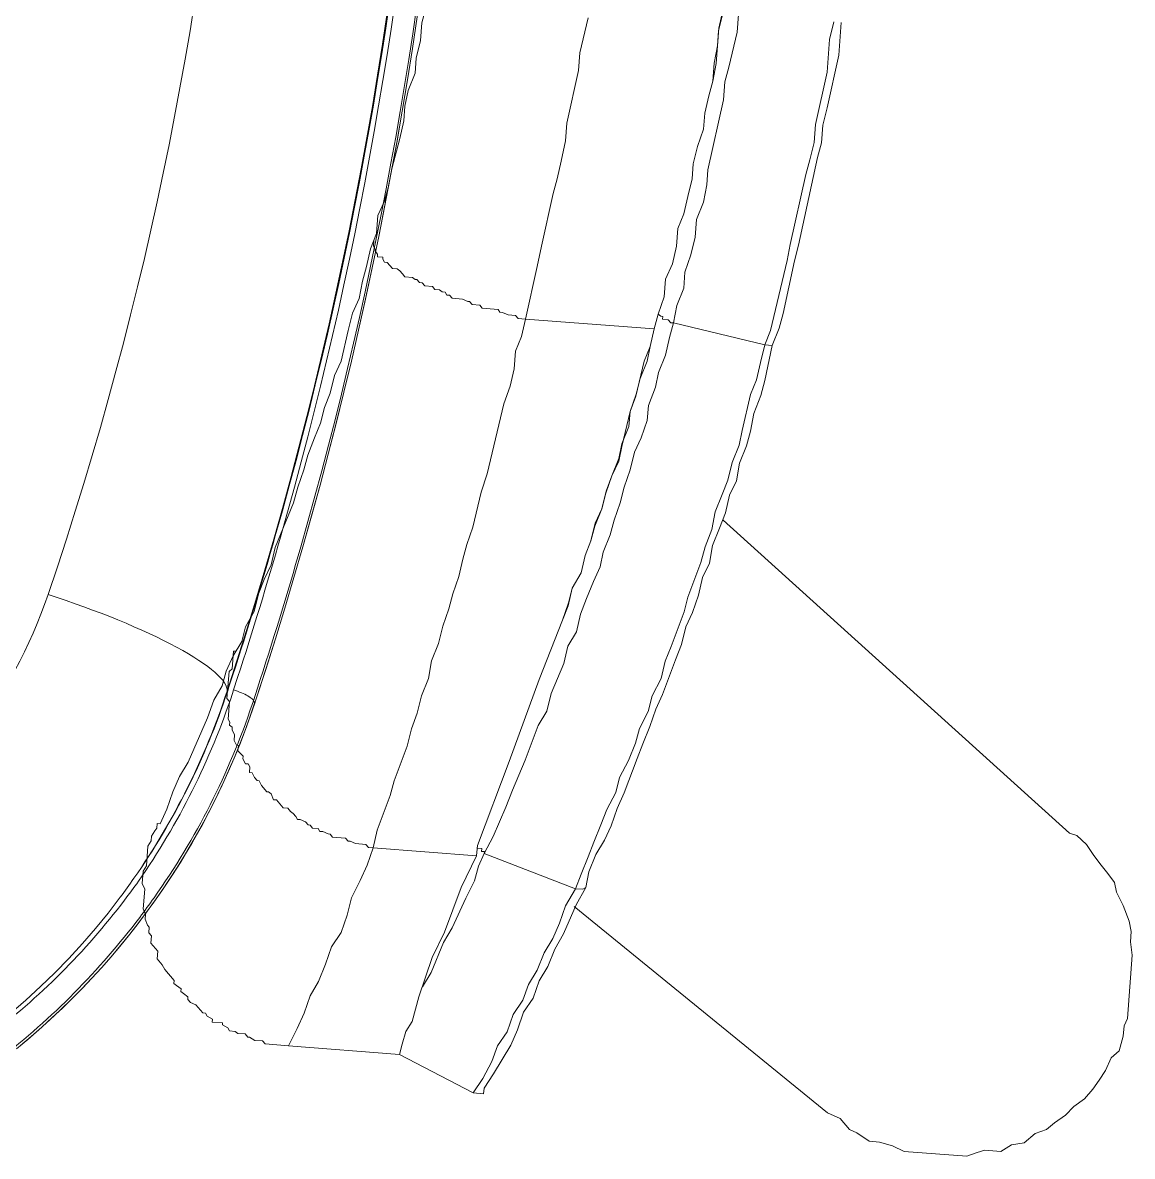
# Model space of a CAD drawing. Header units: metres. Extents: x 2999 to 3109, y 1752 to 1796.
# Drawn here: x 3012.6204 to 3012.7655, y 1760.8057 to 1760.9539 of the extents above; entities that cross this region are included whole.
import ezdxf

# ---------------------------------------------------------------- set-up
doc = ezdxf.new("R2010")
doc.units = ezdxf.units.M
doc.layers.add('PAREDES', color=7, linetype='Continuous')

msp = doc.modelspace()

# ---------------------------------------------------------------- linework, layer by layer
at = {"layer": 'PAREDES', "color": 253, "lineweight": 0}
for p, q in [((3012.672612629372, 1760.953838538259), (3012.673129037231, 1760.955761230046)), ((3012.693284355424, 1760.949912181401), (3012.694373649264, 1760.954489164043)), ((3012.711416055124, 1760.952805541663), (3012.711960702044, 1760.955094032984)), ((3012.711444294185, 1760.953171341197), (3012.711988941105, 1760.955459832518)), ((3012.713854718684, 1760.952617281256), (3012.71403356607, 1760.954934011638)), ((3012.672433781986, 1760.951521807877), (3012.672612629372, 1760.953838538259)), ((3012.711086599412, 1760.948537880432), (3012.711444294185, 1760.953171341197)), ((3012.711265446798, 1760.950854610815), (3012.711416055124, 1760.952805541663)), ((3012.712765424843, 1760.948040298614), (3012.713854718684, 1760.952617281256)), ((3012.725926103306, 1760.951685392243), (3012.726470750226, 1760.953973883564)), ((3012.727116759938, 1760.949630918172), (3012.72744621565, 1760.953898579402)), ((3012.671889135065, 1760.949233316556), (3012.672433781986, 1760.951521807877)), ((3012.725596647594, 1760.947417731013), (3012.725926103306, 1760.951685392243)), ((3012.693105508038, 1760.947595451019), (3012.693284355424, 1760.949912181401)), ((3012.710842733056, 1760.948556706473), (3012.711265446798, 1760.950854610815)), ((3012.67173852674, 1760.947282385708), (3012.671889135065, 1760.949233316556)), ((3012.71066388567, 1760.946239976091), (3012.710842733056, 1760.948556706473)), ((3012.71066388567, 1760.946239976091), (3012.711086599412, 1760.948537880432)), ((3012.725604752356, 1760.942756031188), (3012.727116759938, 1760.949630918172)), ((3012.670828080285, 1760.945022133448), (3012.67173852674, 1760.947282385708)), ((3012.691593500455, 1760.940720564035), (3012.693105508038, 1760.947595451019)), ((3012.712249016984, 1760.946117606827), (3012.712765424843, 1760.948040298614)), ((3012.724084640011, 1760.94054284403), (3012.725596647594, 1760.947417731013)), ((3012.710147477811, 1760.944317284304), (3012.71066388567, 1760.946239976091)), ((3012.710147477811, 1760.944317284304), (3012.71066388567, 1760.946239976091)), ((3012.712070169598, 1760.943800876445), (3012.712249016984, 1760.946117606827)), ((3012.670424192584, 1760.942968095462), (3012.670828080285, 1760.945022133448)), ((3012.70960283089, 1760.942028792983), (3012.710147477811, 1760.944317284304)), ((3012.70960283089, 1760.942028792983), (3012.710147477811, 1760.944317284304)), ((3012.710013515094, 1760.93463749814), (3012.712070169598, 1760.943800876445)), ((3012.670273584259, 1760.941017164614), (3012.670424192584, 1760.942968095462)), ((3012.725060105436, 1760.940467539867), (3012.725604752356, 1760.942756031188)), ((3012.669728937338, 1760.938728673293), (3012.670273584259, 1760.941017164614)), ((3012.709442809545, 1760.939955928957), (3012.70960283089, 1760.942028792983)), ((3012.709442809545, 1760.939955928957), (3012.70960283089, 1760.942028792983)), ((3012.691414653068, 1760.938403833653), (3012.691593500455, 1760.940720564035)), ((3012.708654296268, 1760.937686263677), (3012.709442809545, 1760.939955928957)), ((3012.708654296268, 1760.937686263677), (3012.709442809545, 1760.939955928957)), ((3012.723905792625, 1760.938226113648), (3012.724084640011, 1760.94054284403)), ((3012.724881258049, 1760.938150809485), (3012.725060105436, 1760.940467539867)), ((3012.6686867086, 1760.934761356541), (3012.669728937338, 1760.938728673293)), ((3012.690841767087, 1760.935749542798), (3012.691414653068, 1760.938403833653)), ((3012.723361145705, 1760.935937622327), (3012.723905792625, 1760.938226113648)), ((3012.72436485019, 1760.936228117698), (3012.724881258049, 1760.938150809485)), ((3012.708109649348, 1760.935397772356), (3012.708654296268, 1760.937686263677)), ((3012.708109649348, 1760.935397772356), (3012.708654296268, 1760.937686263677)), ((3012.690297120167, 1760.933461051477), (3012.690841767087, 1760.935749542798)), ((3012.707959041023, 1760.933446841507), (3012.708109649348, 1760.935397772356)), ((3012.707959041023, 1760.933446841507), (3012.708109649348, 1760.935397772356)), ((3012.721885481945, 1760.924766835052), (3012.72436485019, 1760.936228117698)), ((3012.722844737846, 1760.93401493054), (3012.723361145705, 1760.935937622327)), ((3012.668263994858, 1760.9324634522), (3012.6686867086, 1760.934761356541)), ((3012.689780712308, 1760.93153835969), (3012.690297120167, 1760.933461051477)), ((3012.707414394103, 1760.931158350186), (3012.707959041023, 1760.933446841507)), ((3012.707414394103, 1760.931158350186), (3012.707959041023, 1760.933446841507)), ((3012.709862906769, 1760.932686567292), (3012.710013515094, 1760.93463749814)), ((3012.720788083343, 1760.924851552235), (3012.722844737846, 1760.93401493054)), ((3012.667747586998, 1760.930540760412), (3012.668263994858, 1760.9324634522)), ((3012.709440193027, 1760.930388662951), (3012.709862906769, 1760.932686567292)), ((3012.666865379605, 1760.928646307686), (3012.667747586998, 1760.930540760412)), ((3012.688268704725, 1760.924663472706), (3012.689780712308, 1760.93153835969)), ((3012.706869747182, 1760.928869858865), (3012.707414394103, 1760.931158350186)), ((3012.706869747182, 1760.928869858865), (3012.707414394103, 1760.931158350186)), ((3012.708529746573, 1760.928128410691), (3012.709440193027, 1760.930388662951)), ((3012.666686532219, 1760.926329577304), (3012.666865379605, 1760.928646307686)), ((3012.706109472967, 1760.926965993119), (3012.706869747182, 1760.928869858865)), ((3012.706109472967, 1760.926965993119), (3012.706869747182, 1760.928869858865)), ((3012.708350899186, 1760.925811680309), (3012.708529746573, 1760.928128410691)), ((3012.665916844983, 1760.92430377838), (3012.666686532219, 1760.926329577304)), ((3012.705930625581, 1760.924649262737), (3012.706109472967, 1760.926965993119)), ((3012.705930625581, 1760.924649262737), (3012.706109472967, 1760.926965993119)), ((3012.6663673617, 1760.925372937921), (3012.666310883578, 1760.924641338853)), ((3012.666310883578, 1760.924641338853), (3012.666526510873, 1760.924256713279)), ((3012.687695818744, 1760.922009181851), (3012.688268704725, 1760.924663472706)), ((3012.705385978661, 1760.922360771416), (3012.705930625581, 1760.924649262737)), ((3012.705385978661, 1760.922360771416), (3012.705930625581, 1760.924649262737)), ((3012.707806252266, 1760.923523188988), (3012.708350899186, 1760.925811680309)), ((3012.720384195641, 1760.92279751425), (3012.720788083343, 1760.924851552235)), ((3012.721359661065, 1760.922722210087), (3012.721885481945, 1760.924766835052)), ((3012.665372198063, 1760.922015287059), (3012.665916844983, 1760.92430377838)), ((3012.666526510873, 1760.924256713279), (3012.666507684833, 1760.924012846923)), ((3012.666507684833, 1760.924012846923), (3012.666845245305, 1760.923618808327)), ((3012.666845245305, 1760.923618808327), (3012.666817006244, 1760.923253008793)), ((3012.666817006244, 1760.923253008793), (3012.667548605312, 1760.923196530671)), ((3012.667548605312, 1760.923196530671), (3012.667529779272, 1760.922952664316)), ((3012.70701773899, 1760.921253523707), (3012.707806252266, 1760.923523188988)), ((3012.664855790204, 1760.920092595272), (3012.665372198063, 1760.922015287059)), ((3012.667529779272, 1760.922952664316), (3012.667745406567, 1760.922568038741)), ((3012.667745406567, 1760.922568038741), (3012.668111206101, 1760.92253979968)), ((3012.668111206101, 1760.92253979968), (3012.668448766574, 1760.922145761085)), ((3012.668448766574, 1760.922145761085), (3012.668786327047, 1760.92175172249)), ((3012.668786327047, 1760.92175172249), (3012.669395992937, 1760.921704657388)), ((3012.669395992937, 1760.921704657388), (3012.66974296643, 1760.921432551971)), ((3012.686183811161, 1760.915134294868), (3012.687695818744, 1760.922009181851)), ((3012.704494358247, 1760.920344385512), (3012.705385978661, 1760.922360771416)), ((3012.704494358247, 1760.920344385512), (3012.705385978661, 1760.922360771416)), ((3012.71820560796, 1760.913643548966), (3012.720384195641, 1760.92279751425)), ((3012.719847653482, 1760.915847323104), (3012.721359661065, 1760.922722210087)), ((3012.664433076462, 1760.917794690931), (3012.664855790204, 1760.920092595272)), ((3012.66974296643, 1760.921432551971), (3012.670080526903, 1760.921038513376)), ((3012.670080526903, 1760.921038513376), (3012.670418087376, 1760.920644474781)), ((3012.670418087376, 1760.920644474781), (3012.6713935528, 1760.920569170619)), ((3012.6713935528, 1760.920569170619), (3012.671740526294, 1760.920297065202)), ((3012.671740526294, 1760.920297065202), (3012.671984392649, 1760.920278239161)), ((3012.671984392649, 1760.920278239161), (3012.672321953123, 1760.919884200566)), ((3012.704315510861, 1760.91802765513), (3012.704494358247, 1760.920344385512)), ((3012.704315510861, 1760.91802765513), (3012.704494358247, 1760.920344385512)), ((3012.706857717645, 1760.919180659681), (3012.70701773899, 1760.921253523707)), ((3012.672321953123, 1760.919884200566), (3012.672687752657, 1760.919855961505)), ((3012.672687752657, 1760.919855961505), (3012.67302531313, 1760.91946192291)), ((3012.67302531313, 1760.91946192291), (3012.674000778554, 1760.919386618747)), ((3012.674000778554, 1760.919386618747), (3012.674338339027, 1760.918992580152)), ((3012.674338339027, 1760.918992580152), (3012.674948004917, 1760.918945515051)), ((3012.674948004917, 1760.918945515051), (3012.67529497841, 1760.918673409634)), ((3012.67529497841, 1760.918673409634), (3012.675660777944, 1760.918645170573)), ((3012.675660777944, 1760.918645170573), (3012.675876405239, 1760.918260544998)), ((3012.70594727119, 1760.916920407421), (3012.706857717645, 1760.919180659681)), ((3012.663550869068, 1760.915900238205), (3012.664433076462, 1760.917794690931)), ((3012.675876405239, 1760.918260544998), (3012.676242204773, 1760.918232305937)), ((3012.676242204773, 1760.918232305937), (3012.676579765246, 1760.917838267342)), ((3012.676579765246, 1760.917838267342), (3012.677921030204, 1760.917734724118)), ((3012.677921030204, 1760.917734724118), (3012.678633803232, 1760.917434379641)), ((3012.678633803232, 1760.917434379641), (3012.678877669588, 1760.9174155536)), ((3012.678877669588, 1760.9174155536), (3012.67921523006, 1760.917021515005)), ((3012.703526997585, 1760.915757989849), (3012.704315510861, 1760.91802765513)), ((3012.703526997585, 1760.915757989849), (3012.704315510861, 1760.91802765513)), ((3012.663006222148, 1760.913611746884), (3012.663550869068, 1760.915900238205)), ((3012.67921523006, 1760.917021515005), (3012.680190695485, 1760.916946210842)), ((3012.680190695485, 1760.916946210842), (3012.680528255958, 1760.916552172247)), ((3012.680528255958, 1760.916552172247), (3012.682601119984, 1760.916392150902)), ((3012.682601119984, 1760.916392150902), (3012.682816747279, 1760.916007525327)), ((3012.682816747279, 1760.916007525327), (3012.683182546813, 1760.915979286266)), ((3012.683182546813, 1760.915979286266), (3012.68389531984, 1760.915678941788)), ((3012.68389531984, 1760.915678941788), (3012.684870785264, 1760.915603637626)), ((3012.684870785264, 1760.915603637626), (3012.685208345737, 1760.915209599031)), ((3012.703010589725, 1760.913835298062), (3012.703526997585, 1760.915757989849)), ((3012.703010589725, 1760.913835298062), (3012.703526997585, 1760.915757989849)), ((3012.703526997585, 1760.915757989849), (3012.703873971078, 1760.915485884433)), ((3012.705524557448, 1760.91462250308), (3012.70594727119, 1760.916920407421)), ((3012.719331245623, 1760.913924631317), (3012.719847653482, 1760.915847323104)), ((3012.685208345737, 1760.915209599031), (3012.686183811161, 1760.915134294868)), ((3012.685639164241, 1760.912845803547), (3012.686183811161, 1760.915134294868)), ((3012.686183811161, 1760.915134294868), (3012.703010589725, 1760.913835298062)), ((3012.703873971078, 1760.915485884433), (3012.704117837434, 1760.915467058392)), ((3012.704117837434, 1760.915467058392), (3012.704089598373, 1760.915101258858)), ((3012.704089598373, 1760.915101258858), (3012.704821197441, 1760.915044780736)), ((3012.704821197441, 1760.915044780736), (3012.705158757914, 1760.914650742141)), ((3012.705008149589, 1760.912699811293), (3012.705524557448, 1760.91462250308)), ((3012.705158757914, 1760.914650742141), (3012.705524557448, 1760.91462250308)), ((3012.717445333745, 1760.911739683219), (3012.705524557448, 1760.91462250308)), ((3012.662085926587, 1760.909635017111), (3012.663006222148, 1760.913611746884)), ((3012.684878890026, 1760.910941937801), (3012.685639164241, 1760.912845803547)), ((3012.702465942805, 1760.911546806741), (3012.703010589725, 1760.913835298062)), ((3012.702465942805, 1760.911546806741), (3012.703010589725, 1760.913835298062)), ((3012.704463502669, 1760.910411319972), (3012.705008149589, 1760.912699811293)), ((3012.717445333745, 1760.911739683219), (3012.71820560796, 1760.913643548966)), ((3012.718420799169, 1760.911664379057), (3012.719331245623, 1760.913924631317)), ((3012.70170566859, 1760.909642940995), (3012.702465942805, 1760.911546806741)), ((3012.702071468124, 1760.909614701934), (3012.702465942805, 1760.911546806741)), ((3012.716900686824, 1760.909451191898), (3012.717445333745, 1760.911739683219)), ((3012.717445333745, 1760.911739683219), (3012.718420799169, 1760.911664379057)), ((3012.717453438506, 1760.907077983394), (3012.718420799169, 1760.911664379057)), ((3012.684700042639, 1760.908625207418), (3012.684878890026, 1760.910941937801)), ((3012.700616374749, 1760.905065958353), (3012.70170566859, 1760.909642940995)), ((3012.703553056214, 1760.908151067712), (3012.704463502669, 1760.910411319972)), ((3012.661203719194, 1760.907740564385), (3012.662085926587, 1760.909635017111)), ((3012.684155395719, 1760.906336716097), (3012.684700042639, 1760.908625207418)), ((3012.70116102167, 1760.907354449674), (3012.702071468124, 1760.909614701934)), ((3012.716356039904, 1760.907162700577), (3012.716900686824, 1760.909451191898)), ((3012.660659072274, 1760.905452073064), (3012.661203719194, 1760.907740564385)), ((3012.70063520079, 1760.905309824709), (3012.70116102167, 1760.907354449674)), ((3012.703158581533, 1760.906218962904), (3012.703553056214, 1760.908151067712)), ((3012.715595765689, 1760.905258834831), (3012.716356039904, 1760.907162700577)), ((3012.716937030647, 1760.905155291607), (3012.717453438506, 1760.907077983394)), ((3012.659898798058, 1760.903548207318), (3012.660659072274, 1760.905452073064)), ((3012.683366882443, 1760.904067050817), (3012.684155395719, 1760.906336716097)), ((3012.699846687514, 1760.903040159428), (3012.70063520079, 1760.905309824709)), ((3012.702238722058, 1760.903836777466), (3012.703158581533, 1760.906218962904)), ((3012.714497058828, 1760.900559919011), (3012.715595765689, 1760.905258834831)), ((3012.681188294762, 1760.894913085533), (3012.683366882443, 1760.904067050817)), ((3012.699846687514, 1760.903040159428), (3012.700616374749, 1760.905065958353)), ((3012.702088113733, 1760.901885846618), (3012.702238722058, 1760.903836777466)), ((3012.716017171173, 1760.902773106169), (3012.716937030647, 1760.905155291607)), ((3012.659372977178, 1760.901503582353), (3012.659898798058, 1760.903548207318)), ((3012.698757393673, 1760.898463176786), (3012.699846687514, 1760.903040159428)), ((3012.699696079188, 1760.90108922858), (3012.699846687514, 1760.903040159428)), ((3012.71559445743, 1760.900475201828), (3012.716017171173, 1760.902773106169)), ((3012.658612702963, 1760.899599716606), (3012.659372977178, 1760.901503582353)), ((3012.698785632734, 1760.89882897632), (3012.699696079188, 1760.90108922858)), ((3012.701299600457, 1760.899616181338), (3012.702088113733, 1760.901885846618)), ((3012.657702256509, 1760.897339464346), (3012.658612702963, 1760.899599716606)), ((3012.700417393064, 1760.897721728612), (3012.701299600457, 1760.899616181338)), ((3012.714102584147, 1760.898627814203), (3012.714497058828, 1760.900559919011)), ((3012.715078049571, 1760.898552510041), (3012.71559445743, 1760.900475201828)), ((3012.698362918992, 1760.896531071979), (3012.698757393673, 1760.898463176786)), ((3012.698391158053, 1760.896896871513), (3012.698785632734, 1760.89882897632)), ((3012.713192137693, 1760.896367561943), (3012.714102584147, 1760.898627814203)), ((3012.714167603117, 1760.896292257781), (3012.715078049571, 1760.898552510041)), ((3012.65718584865, 1760.895416772559), (3012.657702256509, 1760.897339464346)), ((3012.697480711598, 1760.894636619253), (3012.698391158053, 1760.896896871513)), ((3012.697480711598, 1760.894636619253), (3012.698362918992, 1760.896531071979)), ((3012.699872746143, 1760.895433237291), (3012.700417393064, 1760.897721728612)), ((3012.712647490772, 1760.894079070622), (3012.713192137693, 1760.896367561943)), ((3012.656397335374, 1760.893147107279), (3012.65718584865, 1760.895416772559)), ((3012.680390368465, 1760.892521487074), (3012.681188294762, 1760.894913085533)), ((3012.699084232867, 1760.893163572011), (3012.699872746143, 1760.895433237291)), ((3012.713744889375, 1760.893994353439), (3012.714167603117, 1760.896292257781)), ((3012.696692198323, 1760.892366953972), (3012.697480711598, 1760.894636619253)), ((3012.696711024363, 1760.892610820329), (3012.697480711598, 1760.894636619253)), ((3012.711887216557, 1760.892175204876), (3012.712647490772, 1760.894079070622)), ((3012.712862681981, 1760.892099900713), (3012.713744889375, 1760.893994353439)), ((3012.655871514494, 1760.891102482314), (3012.656397335374, 1760.893147107279)), ((3012.679301074625, 1760.887944504432), (3012.680390368465, 1760.892521487074)), ((3012.696166377443, 1760.890322329008), (3012.696711024363, 1760.892610820329)), ((3012.696166377443, 1760.890322329008), (3012.696692198323, 1760.892366953972)), ((3012.698558411988, 1760.891118947045), (3012.699084232867, 1760.893163572011)), ((3012.710976770103, 1760.889914952616), (3012.711887216557, 1760.892175204876)), ((3012.712318035061, 1760.889811409392), (3012.712862681981, 1760.892099900713)), ((3012.65345934565, 1760.885278364917), (3012.655871514494, 1760.891102482314)), ((3012.697769898711, 1760.888849281765), (3012.698558411988, 1760.891118947045)), ((3012.695255930988, 1760.888062076747), (3012.696166377443, 1760.890322329008)), ((3012.695284170049, 1760.888427876281), (3012.696166377443, 1760.890322329008)), ((3012.710554056361, 1760.887617048274), (3012.710976770103, 1760.889914952616)), ((3012.711548347826, 1760.887785610468), (3012.712318035061, 1760.889811409392)), ((3012.678512561348, 1760.885674839152), (3012.679301074625, 1760.887944504432)), ((3012.694739523129, 1760.88613938496), (3012.695284170049, 1760.888427876281)), ((3012.694739523129, 1760.88613938496), (3012.695255930988, 1760.888062076747)), ((3012.697253490852, 1760.886926589978), (3012.697769898711, 1760.888849281765)), ((3012.709643609906, 1760.885356796014), (3012.710554056361, 1760.887617048274)), ((3012.710637901371, 1760.885525358208), (3012.711548347826, 1760.887785610468)), ((3012.757291498653, 1760.847947007688), (3012.711998864542, 1760.888854770009)), ((3012.693979248914, 1760.884235519214), (3012.694739523129, 1760.88613938496)), ((3012.693979248914, 1760.884235519214), (3012.694739523129, 1760.88613938496)), ((3012.696343044398, 1760.884666337718), (3012.697253490852, 1760.886926589978)), ((3012.65291469873, 1760.882989873596), (3012.65345934565, 1760.885278364917)), ((3012.677996153489, 1760.883752147365), (3012.678512561348, 1760.885674839152)), ((3012.695948569716, 1760.88273423291), (3012.696343044398, 1760.884666337718)), ((3012.709117789027, 1760.883312171049), (3012.709643609906, 1760.885356796014)), ((3012.710215187629, 1760.883227453866), (3012.710637901371, 1760.885525358208)), ((3012.652032491336, 1760.88109542087), (3012.65291469873, 1760.882989873596)), ((3012.677451506569, 1760.881463656044), (3012.677996153489, 1760.883752147365)), ((3012.693434601994, 1760.881947027893), (3012.693979248914, 1760.884235519214)), ((3012.693434601994, 1760.881947027893), (3012.693979248914, 1760.884235519214)), ((3012.707418829296, 1760.878782253509), (3012.709117789027, 1760.883312171049)), ((3012.709332980236, 1760.88133300114), (3012.710215187629, 1760.883227453866)), ((3012.692299115224, 1760.87994946803), (3012.693434601994, 1760.881947027893)), ((3012.692299115224, 1760.87994946803), (3012.693434601994, 1760.881947027893)), ((3012.695066362323, 1760.880839780184), (3012.695948569716, 1760.88273423291)), ((3012.651272217121, 1760.879191555123), (3012.652032491336, 1760.88109542087)), ((3012.676662993293, 1760.879193990763), (3012.677451506569, 1760.881463656044)), ((3012.694155915869, 1760.878579527924), (3012.695066362323, 1760.880839780184)), ((3012.708788333315, 1760.879044509819), (3012.709332980236, 1760.88133300114)), ((3012.650727570201, 1760.876903063802), (3012.651272217121, 1760.879191555123)), ((3012.676146585433, 1760.877271298976), (3012.676662993293, 1760.879193990763)), ((3012.691754468304, 1760.877660976709), (3012.692299115224, 1760.87994946803)), ((3012.691782707365, 1760.878026776243), (3012.692299115224, 1760.87994946803)), ((3012.693386228633, 1760.876553729), (3012.694155915869, 1760.878579527924)), ((3012.706902421437, 1760.876859561722), (3012.707418829296, 1760.878782253509)), ((3012.707999820039, 1760.876774844539), (3012.708788333315, 1760.879044509819)), ((3012.675358072157, 1760.875001633696), (3012.676146585433, 1760.877271298976)), ((3012.690994194088, 1760.875757110962), (3012.691782707365, 1760.878026776243)), ((3012.690994194088, 1760.875757110962), (3012.691754468304, 1760.877660976709)), ((3012.649592083431, 1760.874905503939), (3012.650727570201, 1760.876903063802)), ((3012.687943684207, 1760.868019714799), (3012.690994194088, 1760.875757110962)), ((3012.692841581713, 1760.874265237679), (3012.693386228633, 1760.876553729)), ((3012.705203461707, 1760.872329644181), (3012.706902421437, 1760.876859561722)), ((3012.707117612646, 1760.874880391813), (3012.707999820039, 1760.876774844539)), ((3012.649075675572, 1760.872982812152), (3012.649592083431, 1760.874905503939)), ((3012.674813425237, 1760.872713142375), (3012.675358072157, 1760.875001633696)), ((3012.691715507964, 1760.872389610993), (3012.692841581713, 1760.874265237679)), ((3012.706572965726, 1760.872591900492), (3012.707117612646, 1760.874880391813)), ((3012.647949601823, 1760.871107185467), (3012.649075675572, 1760.872982812152)), ((3012.673902978783, 1760.870452890115), (3012.674813425237, 1760.872713142375)), ((3012.647996666924, 1760.871716851356), (3012.647817819538, 1760.869400120974)), ((3012.64824053328, 1760.871698025316), (3012.647996666924, 1760.871716851356)), ((3012.691170861044, 1760.870101119672), (3012.691715507964, 1760.872389610993)), ((3012.704443187491, 1760.870425778435), (3012.705203461707, 1760.872329644181)), ((3012.70580327849, 1760.870566101567), (3012.706572965726, 1760.872591900492)), ((3012.647057981409, 1760.869090799562), (3012.647949601823, 1760.871107185467)), ((3012.67348026504, 1760.868154985773), (3012.673902978783, 1760.870452890115)), ((3012.689518966415, 1760.866180868022), (3012.691170861044, 1760.870101119672)), ((3012.703898540571, 1760.868137287114), (3012.704443187491, 1760.870425778435)), ((3012.704104318759, 1760.866036184027), (3012.70580327849, 1760.870566101567)), ((3012.64654157355, 1760.867168107775), (3012.647057981409, 1760.869090799562)), ((3012.647423780943, 1760.869062560502), (3012.647150803353, 1760.865526498339)), ((3012.647817819538, 1760.869400120974), (3012.647423780943, 1760.869062560502)), ((3012.64854959664, 1760.868272589406), (3012.64801795205, 1760.86664639095)), ((3012.672569818586, 1760.865894733513), (3012.67348026504, 1760.868154985773)), ((3012.6454154998, 1760.86529248109), (3012.64654157355, 1760.867168107775)), ((3012.651138162626, 1760.866861879463), (3012.65059995816, 1760.865221082442)), ((3012.684048182928, 1760.857281054287), (3012.687943684207, 1760.868019714799)), ((3012.702744227761, 1760.865895860894), (3012.703898540571, 1760.868137287114)), ((3012.644626986524, 1760.863022815809), (3012.6454154998, 1760.86529248109)), ((3012.647150803353, 1760.865526498339), (3012.647488363827, 1760.865132459744)), ((3012.647162782402, 1760.866475090496), (3012.647202979137, 1760.866407006905)), ((3012.64801795205, 1760.86664639095), (3012.647867694599, 1760.866193164368)), ((3012.65059995816, 1760.865221082442), (3012.650444568692, 1760.86475371331)), ((3012.65059995816, 1760.865221082442), (3012.650777601507, 1760.864917910215)), ((3012.65092062564, 1760.865346030511), (3012.650773075433, 1760.864898532858)), ((3012.650925117764, 1760.865365364578), (3012.650777601507, 1760.864917910215)), ((3012.672025171666, 1760.863606242192), (3012.672569818586, 1760.865894733513)), ((3012.688974319494, 1760.863892376701), (3012.689518966415, 1760.866180868022)), ((3012.702218406881, 1760.863851235929), (3012.702744227761, 1760.865895860894)), ((3012.703222111366, 1760.864141731301), (3012.704104318759, 1760.866036184027)), ((3012.647488363827, 1760.865132459744), (3012.64730951644, 1760.862815729362)), ((3012.650777601507, 1760.864917910215), (3012.650773075433, 1760.864898532858)), ((3012.687848245745, 1760.862016750016), (3012.688974319494, 1760.863892376701)), ((3012.701064094071, 1760.86160980971), (3012.702218406881, 1760.863851235929)), ((3012.70243359809, 1760.86187206602), (3012.703222111366, 1760.864141731301)), ((3012.642092884502, 1760.857208111433), (3012.644626986524, 1760.863022815809)), ((3012.64730951644, 1760.862815729362), (3012.647525143735, 1760.862431103788)), ((3012.647525143735, 1760.862431103788), (3012.647496904674, 1760.862065304254)), ((3012.67125548443, 1760.861580443268), (3012.672025171666, 1760.863606242192)), ((3012.647496904674, 1760.862065304254), (3012.647843878168, 1760.861793198837)), ((3012.647843878168, 1760.861793198837), (3012.647815639107, 1760.861427399303)), ((3012.647815639107, 1760.861427399303), (3012.648134373539, 1760.860789494352)), ((3012.648134373539, 1760.860789494352), (3012.648077895417, 1760.860057895284)), ((3012.67071083751, 1760.859291951947), (3012.67125548443, 1760.861580443268)), ((3012.686149286015, 1760.857486832475), (3012.687848245745, 1760.862016750016)), ((3012.700547686212, 1760.859687117923), (3012.701064094071, 1760.86160980971)), ((3012.701523151636, 1760.85961181376), (3012.70243359809, 1760.86187206602)), ((3012.648077895417, 1760.860057895284), (3012.648396629849, 1760.859419990333)), ((3012.648396629849, 1760.859419990333), (3012.648640496206, 1760.859401164292)), ((3012.648640496206, 1760.859401164292), (3012.648584018084, 1760.858669565224)), ((3012.669011877779, 1760.854762034407), (3012.67071083751, 1760.859291951947)), ((3012.699637239758, 1760.857426865663), (3012.700547686212, 1760.859687117923)), ((3012.70076287742, 1760.857707948014), (3012.701523151636, 1760.85961181376)), ((3012.648584018084, 1760.858669565224), (3012.64926855205, 1760.858003421212)), ((3012.64926855205, 1760.858003421212), (3012.649240312989, 1760.857637621678)), ((3012.640966810753, 1760.855332484748), (3012.642092884502, 1760.857208111433)), ((3012.649240312989, 1760.857637621678), (3012.649559047421, 1760.856999716727)), ((3012.649559047421, 1760.856999716727), (3012.649924846955, 1760.856971477666)), ((3012.649924846955, 1760.856971477666), (3012.65014047425, 1760.856586852091)), ((3012.65014047425, 1760.856586852091), (3012.650083996128, 1760.855855253023)), ((3012.679889989251, 1760.846317353459), (3012.684048182928, 1760.857281054287)), ((3012.684497391386, 1760.853566580825), (3012.686149286015, 1760.857486832475)), ((3012.698482926947, 1760.855185439444), (3012.699637239758, 1760.857426865663)), ((3012.69906391769, 1760.853178030474), (3012.70076287742, 1760.857707948014)), ((3012.640075190339, 1760.853316098844), (3012.640966810753, 1760.855332484748)), ((3012.650083996128, 1760.855855253023), (3012.650449795662, 1760.855827013962)), ((3012.650449795662, 1760.855827013962), (3012.650768530094, 1760.855189109011)), ((3012.650768530094, 1760.855189109011), (3012.651106090568, 1760.854795070416)), ((3012.697966519088, 1760.853262747657), (3012.698482926947, 1760.855185439444)), ((3012.651106090568, 1760.854795070416), (3012.651349956924, 1760.854776244376)), ((3012.651349956924, 1760.854776244376), (3012.651668691356, 1760.854138339425)), ((3012.651668691356, 1760.854138339425), (3012.652343812302, 1760.853350262235)), ((3012.652343812302, 1760.853350262235), (3012.652587678658, 1760.853331436194)), ((3012.66849546992, 1760.852839342619), (3012.669011877779, 1760.854762034407)), ((3012.683586944931, 1760.851306328565), (3012.684497391386, 1760.853566580825)), ((3012.639286677063, 1760.851046433563), (3012.640075190339, 1760.853316098844)), ((3012.652587678658, 1760.853331436194), (3012.652934652151, 1760.853059330777)), ((3012.652934652151, 1760.853059330777), (3012.653243973563, 1760.852299492648)), ((3012.653243973563, 1760.852299492648), (3012.653609773097, 1760.852271253587)), ((3012.653609773097, 1760.852271253587), (3012.654509934359, 1760.851220484001)), ((3012.66679651019, 1760.848309425079), (3012.66849546992, 1760.852839342619)), ((3012.696812206278, 1760.851021321437), (3012.697966519088, 1760.853262747657)), ((3012.698172297276, 1760.85116164457), (3012.69906391769, 1760.853178030474)), ((3012.63840446967, 1760.849151980837), (3012.639286677063, 1760.851046433563)), ((3012.654509934359, 1760.851220484001), (3012.655119600249, 1760.851173418899)), ((3012.655119600249, 1760.851173418899), (3012.655457160722, 1760.850779380304)), ((3012.655457160722, 1760.850779380304), (3012.655804134215, 1760.850507274887)), ((3012.655804134215, 1760.850507274887), (3012.656141694688, 1760.850113236292)), ((3012.681944463323, 1760.847508010092), (3012.683586944931, 1760.851306328565)), ((3012.696042519042, 1760.848995522513), (3012.696812206278, 1760.851021321437)), ((3012.697383784, 1760.848891979289), (3012.698172297276, 1760.85116164457)), ((3012.638038670136, 1760.849180219898), (3012.637991605034, 1760.848570554008)), ((3012.63840446967, 1760.849151980837), (3012.638038670136, 1760.849180219898)), ((3012.656141694688, 1760.850113236292), (3012.656357321983, 1760.849728610717)), ((3012.656357321983, 1760.849728610717), (3012.656723121517, 1760.849700371656)), ((3012.656723121517, 1760.849700371656), (3012.657435894545, 1760.849400027178)), ((3012.657435894545, 1760.849400027178), (3012.657773455018, 1760.849005988583)), ((3012.657773455018, 1760.849005988583), (3012.658017321374, 1760.848987162542)), ((3012.658017321374, 1760.848987162542), (3012.658354881847, 1760.848593123948)), ((3012.695132072588, 1760.846735270253), (3012.696042519042, 1760.848995522513)), ((3012.696501576607, 1760.846997526563), (3012.697383784, 1760.848891979289)), ((3012.637297221961, 1760.847520220508), (3012.637250156859, 1760.846910554618)), ((3012.637719499617, 1760.848223580515), (3012.637297221961, 1760.847520220508)), ((3012.637991605034, 1760.848570554008), (3012.637719499617, 1760.848223580515)), ((3012.658354881847, 1760.848593123948), (3012.659086480915, 1760.848536645826)), ((3012.659086480915, 1760.848536645826), (3012.65930210821, 1760.848152020251)), ((3012.65930210821, 1760.848152020251), (3012.659667907743, 1760.84812378119)), ((3012.659667907743, 1760.84812378119), (3012.660380680771, 1760.847823436712)), ((3012.660380680771, 1760.847823436712), (3012.660624547127, 1760.847804610671)), ((3012.660624547127, 1760.847804610671), (3012.6609621076, 1760.847410572076)), ((3012.6609621076, 1760.847410572076), (3012.662669172092, 1760.847278789792)), ((3012.666251863269, 1760.846020933758), (3012.66679651019, 1760.848309425079)), ((3012.680790150513, 1760.845266583873), (3012.681944463323, 1760.847508010092)), ((3012.758248138036, 1760.84762783717), (3012.757291498653, 1760.847947007688)), ((3012.759504685811, 1760.846426895344), (3012.758248138036, 1760.84762783717)), ((3012.636827879203, 1760.846207194611), (3012.636630205776, 1760.843646597873)), ((3012.637250156859, 1760.846910554618), (3012.636827879203, 1760.846207194611)), ((3012.662669172092, 1760.847278789792), (3012.663006732565, 1760.846884751197)), ((3012.663006732565, 1760.846884751197), (3012.663250598921, 1760.846865925156)), ((3012.663250598921, 1760.846865925156), (3012.663963371948, 1760.846565580678)), ((3012.663963371948, 1760.846565580678), (3012.665304636907, 1760.846462037455)), ((3012.665304636907, 1760.846462037455), (3012.665642197379, 1760.84606799886)), ((3012.665463349993, 1760.843751268477), (3012.666251863269, 1760.846020933758)), ((3012.665642197379, 1760.84606799886), (3012.666251863269, 1760.846020933758)), ((3012.666251863269, 1760.846020933758), (3012.679786446028, 1760.844976088501)), ((3012.679786446028, 1760.844976088501), (3012.679889989251, 1760.846317353459)), ((3012.679889989251, 1760.846317353459), (3012.67986175019, 1760.845951553925)), ((3012.67986175019, 1760.845951553925), (3012.68047141608, 1760.845904488824)), ((3012.694371798373, 1760.844831404506), (3012.695132072588, 1760.846735270253)), ((3012.695375502858, 1760.845121899878), (3012.696501576607, 1760.846997526563)), ((3012.760386021032, 1760.845132259402), (3012.759504685811, 1760.846426895344)), ((3012.677749925824, 1760.840840209556), (3012.679786446028, 1760.844976088501)), ((3012.680048702338, 1760.843606584482), (3012.680790150513, 1760.845266583873)), ((3012.68047141608, 1760.845904488824), (3012.680443177019, 1760.84553868929)), ((3012.680443177019, 1760.84553868929), (3012.680808976553, 1760.845510450229)), ((3012.680808976553, 1760.845510450229), (3012.680790150513, 1760.845266583873)), ((3012.692701077703, 1760.8406672865), (3012.680790150513, 1760.845266583873)), ((3012.693461351918, 1760.842571152246), (3012.694371798373, 1760.844831404506)), ((3012.694465056403, 1760.842861647618), (3012.695375502858, 1760.845121899878)), ((3012.761276769273, 1760.843959556637), (3012.760386021032, 1760.845132259402)), ((3012.636630205776, 1760.843646597873), (3012.636207928121, 1760.842943237866)), ((3012.66457172958, 1760.841734882574), (3012.665463349993, 1760.843751268477)), ((3012.679532294479, 1760.841683892695), (3012.680048702338, 1760.843606584482)), ((3012.762280037672, 1760.842655507674), (3012.761276769273, 1760.843959556637)), ((3012.636207928121, 1760.842943237866), (3012.636085558856, 1760.841358106552)), ((3012.663417416769, 1760.839493456354), (3012.66457172958, 1760.841734882574)), ((3012.678377981669, 1760.839442466476), (3012.679532294479, 1760.841683892695)), ((3012.692701077703, 1760.8406672865), (3012.693461351918, 1760.842571152246)), ((3012.694061168702, 1760.840807609632), (3012.694465056403, 1760.842861647618)), ((3012.763170785913, 1760.841482804909), (3012.762280037672, 1760.842655507674)), ((3012.763442455243, 1760.840235234068), (3012.763170785913, 1760.841482804909)), ((3012.636085558856, 1760.841358106552), (3012.636394880268, 1760.840598268423)), ((3012.636394880268, 1760.840598268423), (3012.636197206841, 1760.838037671685)), ((3012.675581623336, 1760.834997266119), (3012.677749925824, 1760.840840209556)), ((3012.691424831715, 1760.838435273301), (3012.692701077703, 1760.8406672865)), ((3012.692701077703, 1760.8406672865), (3012.693676543127, 1760.840591982337)), ((3012.692784922714, 1760.838575596433), (3012.694061168702, 1760.840807609632)), ((3012.693676543127, 1760.840591982337), (3012.694061168702, 1760.840807609632)), ((3012.764286138383, 1760.838452865414), (3012.763442455243, 1760.840235234068)), ((3012.662872769849, 1760.837204965033), (3012.663417416769, 1760.839493456354)), ((3012.676604153862, 1760.835531627846), (3012.678377981669, 1760.839442466476)), ((3012.691142441105, 1760.834777277961), (3012.692784922714, 1760.838575596433)), ((3012.636197206841, 1760.838037671685), (3012.636506528253, 1760.837277833556)), ((3012.636506528253, 1760.837277833556), (3012.636459463152, 1760.836668167666)), ((3012.662084256573, 1760.834935299753), (3012.662872769849, 1760.837204965033)), ((3012.690636318438, 1760.83616560802), (3012.691424831715, 1760.838435273301)), ((3012.692522230317, 1760.838350556118), (3012.725643861358, 1760.811384316861)), ((3012.765110995482, 1760.836426630403), (3012.764286138383, 1760.838452865414)), ((3012.636459463152, 1760.836668167666), (3012.636768784564, 1760.835908329537)), ((3012.636768784564, 1760.835908329537), (3012.636993824879, 1760.83564563714)), ((3012.636993824879, 1760.83564563714), (3012.636937346757, 1760.834914038072)), ((3012.689744698025, 1760.834149222116), (3012.690636318438, 1760.83616560802)), ((3012.765373251792, 1760.835057126384), (3012.765110995482, 1760.836426630403)), ((3012.636937346757, 1760.834914038072), (3012.63727490723, 1760.834519999477)), ((3012.63727490723, 1760.834519999477), (3012.637199603068, 1760.833544534053)), ((3012.660836249645, 1760.833069086088), (3012.662084256573, 1760.834935299753)), ((3012.673976793809, 1760.831686680358), (3012.675581623336, 1760.834997266119)), ((3012.675478080112, 1760.833656001161), (3012.676604153862, 1760.835531627846)), ((3012.688618624275, 1760.832273595431), (3012.689744698025, 1760.834149222116)), ((3012.690006954335, 1760.832779718097), (3012.691142441105, 1760.834777277961)), ((3012.765269708569, 1760.833715861426), (3012.765373251792, 1760.835057126384)), ((3012.637199603068, 1760.833544534053), (3012.638099764329, 1760.832493764466)), ((3012.660047736369, 1760.830799420807), (3012.660836249645, 1760.833069086088)), ((3012.673826185483, 1760.82973574951), (3012.675478080112, 1760.833656001161)), ((3012.689096507881, 1760.830519465837), (3012.690006954335, 1760.832779718097)), ((3012.765503725818, 1760.831980557873), (3012.765269708569, 1760.833715861426)), ((3012.638099764329, 1760.832493764466), (3012.638024460166, 1760.831518299042)), ((3012.638024460166, 1760.831518299042), (3012.638699581112, 1760.830730221852)), ((3012.672230768977, 1760.826547096928), (3012.673976793809, 1760.831686680358)), ((3012.687708177822, 1760.830013343171), (3012.688618624275, 1760.832273595431)), ((3012.764863640436, 1760.823689101769), (3012.765503725818, 1760.831980557873)), ((3012.638699581112, 1760.830730221852), (3012.639018315545, 1760.830092316901)), ((3012.639018315545, 1760.830092316901), (3012.640256037279, 1760.82864750872)), ((3012.659137289915, 1760.828539168547), (3012.660047736369, 1760.830799420807)), ((3012.672700111734, 1760.827860122825), (3012.673826185483, 1760.82973574951)), ((3012.686582104072, 1760.828137716486), (3012.687708177822, 1760.830013343171)), ((3012.687970434132, 1760.828643839152), (3012.689096507881, 1760.830519465837)), ((3012.640256037279, 1760.82864750872), (3012.640227798218, 1760.828281709186)), ((3012.640227798218, 1760.828281709186), (3012.640574771711, 1760.828009603769)), ((3012.658011216166, 1760.826663541862), (3012.659137289915, 1760.828539168547)), ((3012.687181920855, 1760.826374173871), (3012.687970434132, 1760.828643839152)), ((3012.640574771711, 1760.828009603769), (3012.641156198541, 1760.827596739133)), ((3012.641156198541, 1760.827596739133), (3012.641127959479, 1760.827230939599)), ((3012.641127959479, 1760.827230939599), (3012.641474932973, 1760.826958834182)), ((3012.641474932973, 1760.826958834182), (3012.642056359802, 1760.826545969546)), ((3012.65722270289, 1760.824393876581), (3012.658011216166, 1760.826663541862)), ((3012.685812416837, 1760.826111917561), (3012.686582104072, 1760.828137716486)), ((3012.642056359802, 1760.826545969546), (3012.642028120741, 1760.826180170012)), ((3012.642028120741, 1760.826180170012), (3012.642365681214, 1760.825786131418)), ((3012.642365681214, 1760.825786131418), (3012.643078454241, 1760.825485786939)), ((3012.643078454241, 1760.825485786939), (3012.643978615503, 1760.824435017353)), ((3012.671366951537, 1760.823301966223), (3012.672230768977, 1760.826547096928)), ((3012.684564409909, 1760.824245703896), (3012.685812416837, 1760.826111917561)), ((3012.685933913928, 1760.824507960207), (3012.687181920855, 1760.826374173871)), ((3012.643978615503, 1760.824435017353), (3012.644344415037, 1760.824406778292)), ((3012.644344415037, 1760.824406778292), (3012.644560042332, 1760.824022152717)), ((3012.644560042332, 1760.824022152717), (3012.645263402339, 1760.823599875061)), ((3012.656331082476, 1760.822377490677), (3012.65722270289, 1760.824393876581)), ((3012.683775896633, 1760.821976038616), (3012.684564409909, 1760.824245703896)), ((3012.685145400652, 1760.822238294926), (3012.685933913928, 1760.824507960207)), ((3012.645263402339, 1760.823599875061), (3012.645235163278, 1760.823234075527)), ((3012.645235163278, 1760.823234075527), (3012.646576428236, 1760.823130532304)), ((3012.646576428236, 1760.823130532304), (3012.646557602195, 1760.822886665947)), ((3012.646557602195, 1760.822886665947), (3012.647260962202, 1760.822464388292)), ((3012.647260962202, 1760.822464388292), (3012.647476589497, 1760.822079762717)), ((3012.655176769666, 1760.820136064458), (3012.656331082476, 1760.822377490677)), ((3012.670531809246, 1760.822017179387), (3012.671366951537, 1760.823301966223)), ((3012.684253780238, 1760.820221909022), (3012.685145400652, 1760.822238294926)), ((3012.764318993515, 1760.821400610448), (3012.764422536739, 1760.822741875406)), ((3012.764422536739, 1760.822741875406), (3012.764863640436, 1760.823689101769)), ((3012.647476589497, 1760.822079762717), (3012.648208188565, 1760.822023284595)), ((3012.648208188565, 1760.822023284595), (3012.648555162059, 1760.821751179178)), ((3012.648555162059, 1760.821751179178), (3012.649530627482, 1760.821675875015)), ((3012.649530627482, 1760.821675875015), (3012.649868187956, 1760.82128183642)), ((3012.649868187956, 1760.82128183642), (3012.650112054312, 1760.82126301038)), ((3012.650112054312, 1760.82126301038), (3012.650815414318, 1760.820840732724)), ((3012.650815414318, 1760.820840732724), (3012.651790879743, 1760.820765428561)), ((3012.651790879743, 1760.820765428561), (3012.652128440216, 1760.820371389966)), ((3012.670034227428, 1760.820338353956), (3012.670531809246, 1760.822017179387)), ((3012.682527889706, 1760.820109824951), (3012.683775896633, 1760.821976038616)), ((3012.763802585656, 1760.819477918661), (3012.764318993515, 1760.821400610448)), ((3012.652128440216, 1760.820371389966), (3012.655176769666, 1760.820136064458)), ((3012.655176769666, 1760.820136064458), (3012.669686817848, 1760.819015915039)), ((3012.669686817848, 1760.819015915039), (3012.670034227428, 1760.820338353956)), ((3012.68175820247, 1760.818084026026), (3012.682527889706, 1760.820109824951)), ((3012.68200163274, 1760.816470655651), (3012.684253780238, 1760.820221909022)), ((3012.762751816069, 1760.818577757399), (3012.763802585656, 1760.819477918661)), ((3012.679355882733, 1760.813976386142), (3012.669686817848, 1760.819015915039)), ((3012.68060388966, 1760.815842599807), (3012.68175820247, 1760.818084026026)), ((3012.762010367895, 1760.816917758009), (3012.762751816069, 1760.818577757399)), ((3012.680753625812, 1760.814604441986), (3012.68200163274, 1760.816470655651)), ((3012.761175225603, 1760.815632971173), (3012.762010367895, 1760.816917758009)), ((3012.679355882733, 1760.813976386142), (3012.68060388966, 1760.815842599807)), ((3012.760349496332, 1760.814470117515), (3012.761175225603, 1760.815632971173)), ((3012.679355882733, 1760.813976386142), (3012.68069714769, 1760.813872842918)), ((3012.68069714769, 1760.813872842918), (3012.680753625812, 1760.814604441986)), ((3012.759270487684, 1760.813204156719), (3012.760349496332, 1760.814470117515)), ((3012.756774909916, 1760.811066273724), (3012.757844505543, 1760.812210301341)), ((3012.757844505543, 1760.812210301341), (3012.759270487684, 1760.813204156719)), ((3012.725643861358, 1760.811384316861), (3012.727303860748, 1760.810642868687)), ((3012.727303860748, 1760.810642868687), (3012.728541582483, 1760.809198060505)), ((3012.755348927775, 1760.810072418345), (3012.756774909916, 1760.811066273724)), ((3012.728541582483, 1760.809198060505), (3012.729488808845, 1760.808756956808)), ((3012.75278789495, 1760.808675547438), (3012.754298158188, 1760.809172257084)), ((3012.754298158188, 1760.809172257084), (3012.755348927775, 1760.810072418345)), ((3012.729488808845, 1760.808756956808), (3012.731120569175, 1760.8076497091)), ((3012.731120569175, 1760.8076497091), (3012.732461834133, 1760.807546165876)), ((3012.732461834133, 1760.807546165876), (3012.734140659564, 1760.807048584057)), ((3012.749729716394, 1760.807194395434), (3012.751343086769, 1760.807437825703)), ((3012.751343086769, 1760.807437825703), (3012.75278789495, 1760.808675547438)), ((3012.734140659564, 1760.807048584057), (3012.735678725776, 1760.806316548903)), ((3012.735678725776, 1760.806316548903), (3012.743848248703, 1760.805685876541)), ((3012.743848248703, 1760.805685876541), (3012.745236578762, 1760.806191999208)), ((3012.745236578762, 1760.806191999208), (3012.746240283247, 1760.806482494579)), ((3012.746240283247, 1760.806482494579), (3012.748313147273, 1760.806322473233)), ((3012.748313147273, 1760.806322473233), (3012.749729716394, 1760.807194395434))]:
    msp.add_line(p, q, dxfattribs=at)
for points in [[(3012.619641794013, 1760.819744520395), (3012.621122421977, 1760.820976244923), (3012.622576439296, 1760.822234571244), (3012.624005660306, 1760.823520996815), (3012.625407608061, 1760.824833172399), (3012.626783715338, 1760.826172410655), (3012.628131926574, 1760.827536666502), (3012.629453311665, 1760.828926913317), (3012.630746139281, 1760.830341341157), (3012.632011141049, 1760.831780704651), (3012.633246973069, 1760.833243454719), (3012.634454036867, 1760.834730034788), (3012.635631282347, 1760.836239133264), (3012.636778830096, 1760.837770924487), (3012.637895932042, 1760.839324440843), (3012.638982466424, 1760.84089949278), (3012.640037902911, 1760.842495356042), (3012.641061899654, 1760.844111567296), (3012.642054214307, 1760.845747762649), (3012.643014275541, 1760.847403083278), (3012.643941983855, 1760.849077429734), (3012.644836670713, 1760.850769675227), (3012.64569840172, 1760.852480074857), (3012.646526368965, 1760.854207084082), (3012.647320783247, 1760.855951252873), (3012.648080691458, 1760.857710741819), (3012.64880647068, 1760.859486470652), (3012.649497102143, 1760.861276145912), (3012.650152955992, 1760.863080993945), (3012.650773075433, 1760.864898532858)], [(3012.650777601507, 1760.864917910215), (3012.65018630704, 1760.863181353519), (3012.649562714013, 1760.861457191855), (3012.648907063652, 1760.859745972845), (3012.6482196393, 1760.858048194949), (3012.647500695049, 1760.85636437419), (3012.646750514241, 1760.854695009027), (3012.64596938022, 1760.85304059792), (3012.645157561115, 1760.851401640504), (3012.644315369521, 1760.849778617677), (3012.643443086433, 1760.848171997471), (3012.642541010407, 1760.846582277174), (3012.641609451689, 1760.845009907255), (3012.64064870766, 1760.843455369787), (3012.639659103781, 1760.841919114067), (3012.638640965512, 1760.840401589392), (3012.637594587884, 1760.838903247407), (3012.636520311571, 1760.837424536235), (3012.635418460858, 1760.83596588996), (3012.634289376417, 1760.834527756704), (3012.633133382534, 1760.833110570551), (3012.631950816359, 1760.831714733983), (3012.630742047816, 1760.83034067756), (3012.629507385976, 1760.828988836541), (3012.62824721363, 1760.827659609884), (3012.626961852713, 1760.826353401248), (3012.625651671976, 1760.825070625979), (3012.624317038995, 1760.823811684211), (3012.622958306132, 1760.822576977251), (3012.621575840964, 1760.821366905234), (3012.620170009892, 1760.820181853081)], [(3012.63320343746, 1760.839550181887), (3012.631609812005, 1760.83748275576), (3012.629957939182, 1760.83546091727), (3012.628248772099, 1760.833486505828), (3012.626483254467, 1760.831561239142), (3012.624662363948, 1760.829686878209), (3012.622787192864, 1760.827865083352), (3012.620858878001, 1760.826097496157), (3012.618878595914, 1760.824385678619)]]:
    msp.add_lwpolyline(points, dxfattribs=at)
for centre, radius, start, end in [((3012.14213927864, 1761.032594307719), 0.5316428760644525, 341.7922246609785, 10.36951289021674), ((3012.143273295478, 1761.032509802461), 0.5344617364983012, 341.7737322680995, 10.38794125036272), ((3012.143277705085, 1761.032509432874), 0.5344556330871637, 341.7757516412744, 10.38591925268292), ((3012.143466182731, 1761.032495484377), 0.5340082530507858, 344.0054997640871, 7.571670573617256), ((3012.143531452014, 1761.032490899325), 0.5303473049822979, 344.0535844377126, 7.525184218152456), ((3012.14354183368, 1761.032490178942), 0.5310364411338316, 344.0538123328071, 7.52505494623758), ((3012.143235430034, 1761.032569229378), 0.5306535131190657, 341.9881707750171, 344.054248510098), ((3012.143254474605, 1761.032565745032), 0.531333616222116, 341.9884300321159, 344.0545055264281), ((3012.143219224347, 1761.032559530707), 0.5342633756363329, 341.9321973370985, 344.0062070285994), ((3012.143251398338, 1761.032564355037), 0.5306368508066603, 341.7521504074721, 341.9881392947148), ((3012.557972255378, 1760.895845893484), 0.09396192291045752, 325.0613049808312, 341.7413081376139), ((3012.557491972149, 1760.895855408105), 0.09436159715953198, 325.2235953815765, 341.8588035677927), ((3012.55796600462, 1760.895851158508), 0.09466778240850797, 325.0647694065524, 341.7426077226017), ((3012.558033592661, 1760.895752510358), 0.09747200228489067, 324.740252282936, 341.4562262856645), ((3012.558884963432, 1760.895182934877), 0.09283447028808509, 323.1824944278085, 325.0741324412781), ((3012.557936945079, 1760.896716122498), 0.09518985293868083, 322.7901047871297, 324.6479817969832), ((3012.557650849048, 1760.896006160531), 0.09793139078268152, 322.8865158307839, 324.7483482036863), ((3012.557250701075, 1760.896341040791), 0.09845304933260261, 307.653216355867, 322.8716126501492)]:
    msp.add_arc(centre, radius, start, end, dxfattribs=at)
at = {"layer": 'PAREDES', "color": 253, "lineweight": 0, "extrusion": (0, 0, -1)}
for centre, major_axis, ratio, start_param, end_param in [((3012.136772566163, 1761.033220850472), (0.5104814511368772, -0.04014827724169754), 0.9547764466877774, 6.024834156036377, 6.521592140197754), ((3012.556517714631, 1760.90017706096), (0.07044795582960235, -0.005524223931503668), 0.9486275432375622, 0.2371470332145691, 0.5581086874008179), ((3012.623378167457, 1760.874124248123), (0.02374558226630954, -0.007818307819070754), 0.1943612289428711, 4.664649963378906, 6.247599601745605), ((3012.647936294052, 1760.866078476141), (0.002659035019853052, -0.0008770770742908965), 0.20188659773361, 4.676539421081543, 6.247544765472412), ((3012.555714921726, 1760.894010313726), (0.09616348178038604, -0.007385517042649439), 0.9597638762268449, 0.5543050765991211, 0.8240195512771606)]:
    msp.add_ellipse(centre, major_axis=major_axis, ratio=ratio, start_param=start_param, end_param=end_param, dxfattribs=at)

doc.saveas('drawing.dxf')
